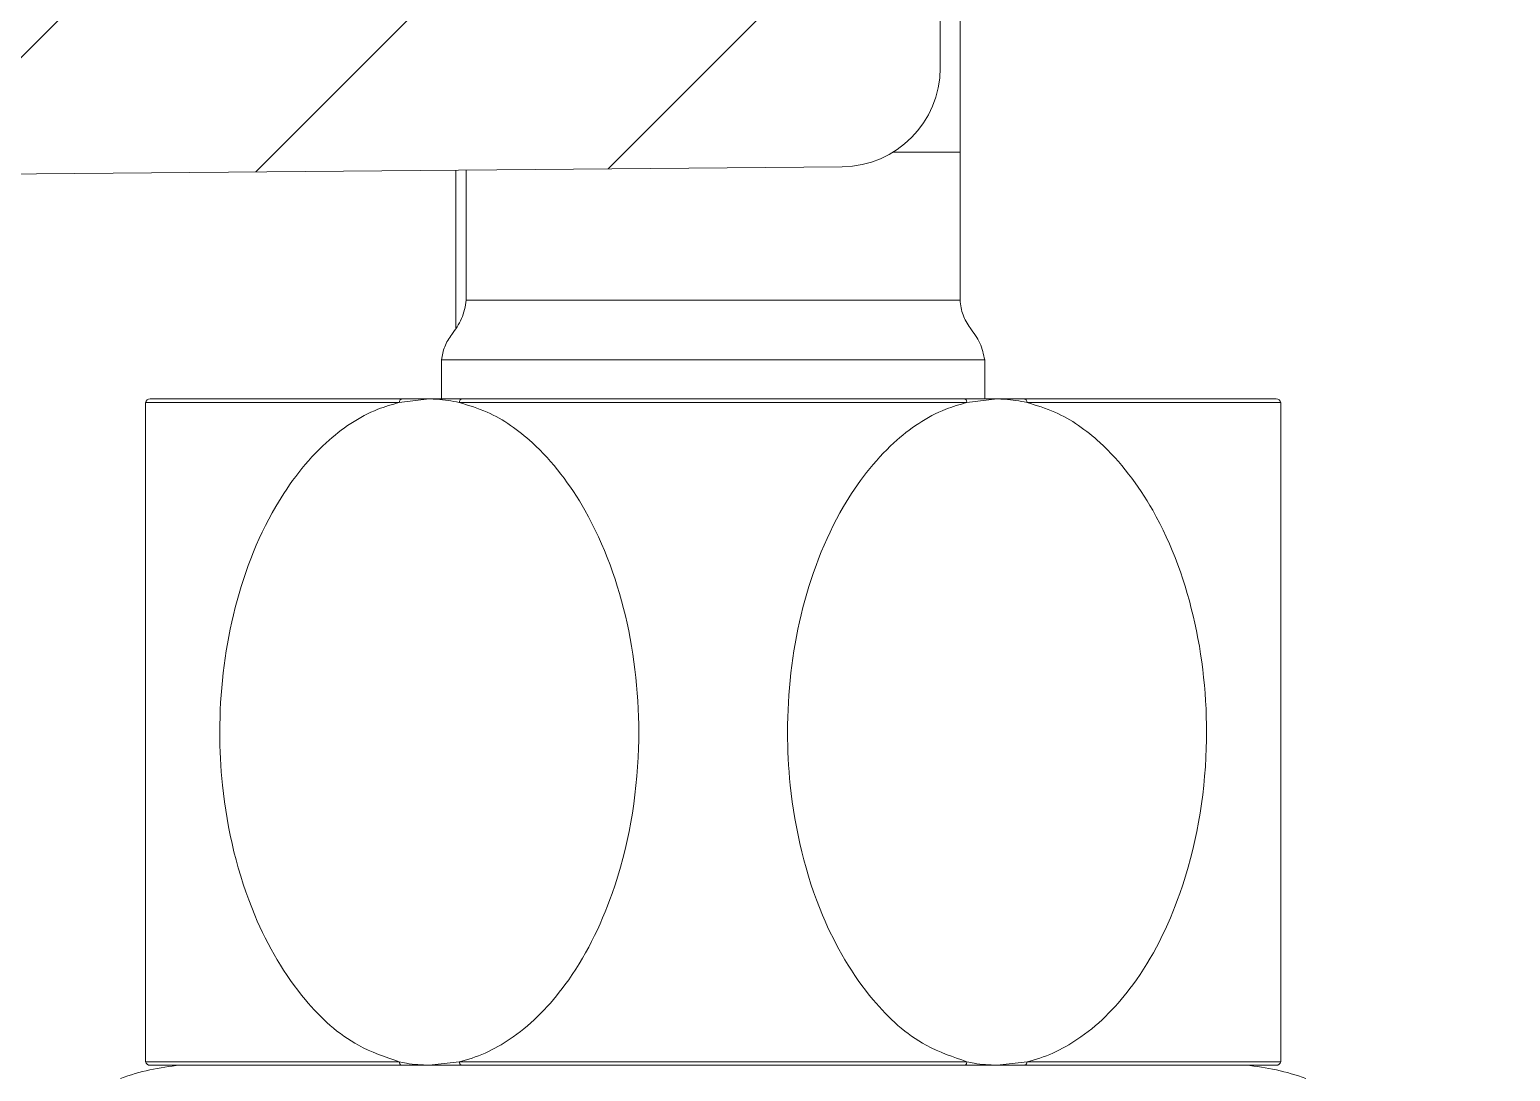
# Model space of a CAD drawing. Extents: x 14808 to 20058, y -13198 to -11680.
# Drawn here: x 18843.58 to 18858.58, y -12750.15 to -12739.6 of the extents above; entities that cross this region are included whole.
import ezdxf

# ---------------------------------------------------------------- set-up
doc = ezdxf.new("R2010")
doc.units = 0
doc.header["$LTSCALE"] = 7
doc.header["$MEASUREMENT"] = 0
doc.layers.get('0').update_dxf_attribs({"color": 2, "linetype": 'CONTINUOUS'})
pattern_1 = [(45, (42.8808, 0), (-1.76776695, 1.76776695), [])]

msp = doc.modelspace()

# ---------------------------------------------------------------- hatches: boundary and pattern name
at = {"linetype": 'Continuous', "lineweight": 0}
h = msp.add_hatch(dxfattribs=at)
h.set_pattern_fill('ANSI31', color=2, scale=20, style=0)
h.set_pattern_definition(pattern_1)
edge = h.paths.add_edge_path(flags=0)
edge.add_line((18837.266, -12739.594), (18836.979, -12740.092))
edge.add_line((18836.979, -12740.092), (18836.904, -12740.092))
edge.add_line((18836.904, -12740.092), (18836.616, -12739.594))
edge.add_line((18836.616, -12739.594), (18836.329, -12740.092))
edge.add_line((18836.329, -12740.092), (18836.254, -12740.092))
edge.add_line((18836.254, -12740.092), (18835.966, -12739.594))
edge.add_line((18835.966, -12739.594), (18835.679, -12740.092))
edge.add_line((18835.679, -12740.092), (18835.604, -12740.092))
edge.add_line((18835.604, -12740.092), (18835.316, -12739.594))
edge.add_line((18835.316, -12739.594), (18835.029, -12740.092))
edge.add_line((18835.029, -12740.092), (18834.954, -12740.092))
edge.add_line((18834.954, -12740.092), (18834.789, -12739.807))
edge.add_line((18834.789, -12739.807), (18834.504, -12740.092))
edge.add_line((18834.504, -12740.092), (18834.504, -12740.917))
edge.add_line((18834.504, -12740.917), (18834.754, -12741.171))
edge.add_line((18834.754, -12741.171), (18840.004, -12741.217))
edge.add_line((18840.004, -12741.217), (18840.004, -12742.324))
edge.add_line((18840.004, -12742.324), (18842.004, -12742.342))
edge.add_line((18842.004, -12742.342), (18842.004, -12741.57))
edge.add_arc((18842.504, -12741.57), 0.5, 90.5, 180, ccw=False)
edge.add_line((18842.499, -12741.07), (18851.812, -12740.989))
edge.add_arc((18851.804, -12739.989), 1, 270.5, 360)
edge.add_line((18852.804, -12739.989), (18852.804, -12738.662))
edge.add_line((18852.804, -12738.662), (18850.554, -12738.642))
edge.add_line((18850.554, -12738.642), (18850.554, -12739.204))
edge.add_arc((18850.304, -12739.204), 0.25, 270.5, 360, ccw=False)
edge.add_line((18850.306, -12739.454), (18839.241, -12739.551))
edge.add_line((18839.241, -12739.551), (18839.217, -12739.592))
edge.add_line((18839.217, -12739.592), (18839.216, -12739.594))
edge.add_line((18839.216, -12739.594), (18838.929, -12740.092))
edge.add_line((18838.929, -12740.092), (18838.854, -12740.092))
edge.add_line((18838.854, -12740.092), (18838.566, -12739.594))
edge.add_line((18838.566, -12739.594), (18838.279, -12740.092))
edge.add_line((18838.279, -12740.092), (18838.204, -12740.092))
edge.add_line((18838.204, -12740.092), (18837.916, -12739.594))
edge.add_line((18837.916, -12739.594), (18837.629, -12740.092))
edge.add_line((18837.629, -12740.092), (18837.554, -12740.092))
edge.add_line((18837.554, -12740.092), (18837.266, -12739.594))
h = msp.add_hatch(dxfattribs=at)
h.set_pattern_fill('ANSI31', color=2, scale=20, style=0)
h.set_pattern_definition(pattern_1)
edge = h.paths.add_edge_path(flags=0)
edge.add_line((18838.004, -12741.342), (18838.004, -12742.592))
edge.add_line((18838.004, -12742.592), (18837.104, -12742.608))
edge.add_line((18837.104, -12742.608), (18837.104, -12745.576))
edge.add_line((18837.104, -12745.576), (18838.004, -12745.592))
edge.add_line((18838.004, -12745.592), (18838.004, -12752.274))
edge.add_arc((18840.504, -12752.274), 2.5, 180, 269.25)
edge.add_line((18840.471, -12754.773), (18895.036, -12755.488))
edge.add_arc((18895.004, -12757.987), 2.5, 0, 89.25, ccw=False)
edge.add_line((18897.504, -12757.987), (18897.504, -12767.039))
edge.add_arc((18899.004, -12767.039), 1.5, 180, 269.25)
edge.add_line((18898.984, -12768.539), (18903.004, -12768.592))
edge.add_line((18903.004, -12768.592), (18903.004, -12766.592))
edge.add_line((18903.004, -12766.592), (18899.997, -12766.552))
edge.add_arc((18900.004, -12766.052), 0.5, 180, 269.25, ccw=False)
edge.add_line((18899.504, -12766.052), (18899.504, -12757.987))
edge.add_arc((18895.004, -12757.987), 4.5, 0, 89.25)
edge.add_line((18895.062, -12753.488), (18840.497, -12752.773))
edge.add_arc((18840.504, -12752.274), 0.5, 180, 269.25, ccw=False)
edge.add_line((18840.004, -12752.274), (18840.004, -12745.592))
edge.add_line((18840.004, -12745.592), (18840.904, -12745.576))
edge.add_line((18840.904, -12745.576), (18840.904, -12742.608))
edge.add_line((18840.904, -12742.608), (18840.004, -12742.592))
edge.add_line((18840.004, -12742.592), (18840.004, -12741.342))
edge.add_line((18840.004, -12741.342), (18838.004, -12741.342))

# ---------------------------------------------------------------- linework, layer by layer
at = {"color": 7, "linetype": 'Continuous', "lineweight": 15}
for p, q in [((18853.005, -12740.842), (18853.005, -12737.637)), ((18852.804, -12738.662), (18852.804, -12739.989)), ((18853.005, -12742.34), (18853.005, -12740.842)), ((18851.812, -12740.989), (18842.499, -12741.07)), ((18848.005, -12741.022), (18848.005, -12742.34)), ((18847.755, -12742.947), (18847.755, -12743.342)), ((18853.255, -12743.342), (18853.255, -12742.947)), ((18847.325, -12743.378), (18844.755, -12743.378)), ((18844.803, -12743.342), (18847.352, -12743.342)), ((18847.325, -12743.378), (18847.63, -12743.342)), ((18853.075, -12743.378), (18847.934, -12743.378)), ((18847.956, -12743.342), (18853.054, -12743.342)), ((18853.075, -12743.378), (18853.38, -12743.342)), ((18853.658, -12743.342), (18856.207, -12743.342)), ((18856.255, -12743.378), (18853.684, -12743.378)), ((18844.755, -12750.056), (18847.325, -12750.056)), ((18847.352, -12750.092), (18844.803, -12750.092)), ((18847.934, -12750.056), (18847.63, -12750.092)), ((18847.934, -12750.056), (18853.075, -12750.056)), ((18853.054, -12750.092), (18847.956, -12750.092)), ((18853.684, -12750.056), (18853.38, -12750.092)), ((18856.207, -12750.092), (18853.658, -12750.092)), ((18853.684, -12750.056), (18856.255, -12750.056))]:
    msp.add_line(p, q, dxfattribs=at)
at = {"color": 8, "linetype": 'Continuous', "lineweight": 15}
for p, q in [((18852.325, -12740.842), (18853.005, -12740.842)), ((18847.899, -12742.622), (18847.899, -12741.023)), ((18853.005, -12742.34), (18848.005, -12742.34)), ((18853.255, -12742.947), (18847.755, -12742.947))]:
    msp.add_line(p, q, dxfattribs=at)
at = {"color": 7, "linetype": 'Continuous', "lineweight": 15, "flags": 128}
for points in [[(18847.352, -12743.342), (18847.347, -12743.343), (18847.343, -12743.344), (18847.339, -12743.348), (18847.335, -12743.352), (18847.332, -12743.357), (18847.329, -12743.363), (18847.327, -12743.37), (18847.325, -12743.378)], [(18847.956, -12743.342), (18847.952, -12743.343), (18847.949, -12743.344), (18847.945, -12743.348), (18847.942, -12743.352), (18847.94, -12743.357), (18847.937, -12743.363), (18847.936, -12743.37), (18847.934, -12743.378)], [(18853.054, -12743.342), (18853.057, -12743.343), (18853.061, -12743.344), (18853.064, -12743.348), (18853.067, -12743.352), (18853.07, -12743.357), (18853.072, -12743.363), (18853.074, -12743.37), (18853.075, -12743.378)], [(18853.658, -12743.342), (18853.662, -12743.343), (18853.666, -12743.344), (18853.671, -12743.348), (18853.674, -12743.352), (18853.678, -12743.357), (18853.68, -12743.363), (18853.683, -12743.37), (18853.684, -12743.378)], [(18847.325, -12750.056), (18847.327, -12750.064), (18847.329, -12750.071), (18847.332, -12750.077), (18847.335, -12750.082), (18847.339, -12750.086), (18847.343, -12750.089), (18847.347, -12750.091), (18847.352, -12750.092)], [(18847.934, -12750.056), (18847.936, -12750.064), (18847.937, -12750.071), (18847.94, -12750.077), (18847.942, -12750.082), (18847.945, -12750.086), (18847.949, -12750.089), (18847.952, -12750.091), (18847.956, -12750.092)], [(18853.075, -12750.056), (18853.074, -12750.064), (18853.072, -12750.071), (18853.07, -12750.077), (18853.067, -12750.082), (18853.064, -12750.086), (18853.061, -12750.089), (18853.057, -12750.091), (18853.054, -12750.092)], [(18853.684, -12750.056), (18853.683, -12750.064), (18853.68, -12750.071), (18853.678, -12750.077), (18853.674, -12750.082), (18853.671, -12750.086), (18853.666, -12750.089), (18853.662, -12750.091), (18853.658, -12750.092)]]:
    msp.add_lwpolyline(points, dxfattribs=at)
at = {"color": 7, "linetype": 'Continuous', "lineweight": 15}
for centre, radius, start, end in [((18851.804, -12739.989), 1, 270.5, 0), ((18844.803, -12743.392), 0.0499, 90.0336, 163.3982), ((18856.207, -12743.392), 0.0499, 16.6018, 89.9664), ((18845.31, -12752.456), 2.373, 94.971, 109.8714), ((18844.803, -12750.042), 0.0499, 196.6018, 269.9664), ((18855.697, -12752.456), 2.373, 70.0748, 85.029), ((18856.207, -12750.042), 0.0499, 270.0336, 343.3982)]:
    msp.add_arc(centre, radius, start, end, dxfattribs=at)
for points, knots in [([(18848.005, -12742.34), (18847.994, -12742.405), (18847.971, -12742.533), (18847.865, -12742.675), (18847.777, -12742.807), (18847.762, -12742.901), (18847.755, -12742.947)], [0, 0, 0, 0, 0.292062, 0.576775, 0.791936, 1, 1, 1, 1]), ([(18853.255, -12742.947), (18853.243, -12742.889), (18853.218, -12742.769), (18853.112, -12742.634), (18853.025, -12742.493), (18853.012, -12742.392), (18853.005, -12742.34)], [0, 0, 0, 0, 0.264401, 0.543716, 0.768127, 1, 1, 1, 1]), ([(18844.755, -12743.378), (18844.755, -12743.407), (18844.755, -12743.488), (18844.755, -12743.821), (18844.755, -12744.529), (18844.755, -12745.61), (18844.755, -12746.958), (18844.755, -12748.245), (18844.755, -12749.238), (18844.755, -12749.811), (18844.755, -12750.008), (18844.755, -12750.054), (18844.755, -12750.056)], [0, 0, 0, 0, 0.040251, 0.112325, 0.221432, 0.368786, 0.519538, 0.697281, 0.824707, 0.919739, 0.996307, 1, 1, 1, 1]), ([(18847.325, -12750.056), (18847.184, -12750.008), (18846.828, -12749.888), (18846.29, -12749.393), (18845.771, -12748.501), (18845.541, -12747.532), (18845.488, -12746.497), (18845.599, -12745.513), (18845.983, -12744.494), (18846.521, -12743.793), (18846.986, -12743.476), (18847.253, -12743.398), (18847.325, -12743.378)], [0, 0, 0, 0, 0.059791, 0.151188, 0.274249, 0.436419, 0.499971, 0.641742, 0.783924, 0.887452, 0.969504, 1, 1, 1, 1]), ([(18847.352, -12743.342), (18847.418, -12743.342), (18847.511, -12743.342), (18847.601, -12743.342), (18847.628, -12743.342), (18847.63, -12743.342)], [0, 0, 0, 0, 0.699392, 0.983475, 1, 1, 1, 1]), ([(18847.63, -12743.342), (18847.656, -12743.342), (18847.758, -12743.344), (18847.859, -12743.363), (18847.934, -12743.378)], [0, 0, 0, 0, 0.256693, 1, 1, 1, 1]), ([(18847.63, -12743.342), (18847.632, -12743.342), (18847.71, -12743.342), (18847.821, -12743.342), (18847.925, -12743.342), (18847.956, -12743.342)], [0, 0, 0, 0, 0.016522, 0.715828, 1, 1, 1, 1]), ([(18847.934, -12743.378), (18848.029, -12743.407), (18848.295, -12743.488), (18848.764, -12743.821), (18849.3, -12744.529), (18849.687, -12745.61), (18849.807, -12746.958), (18849.583, -12748.245), (18849.089, -12749.238), (18848.537, -12749.811), (18848.135, -12750.008), (18847.943, -12750.054), (18847.934, -12750.056)], [0, 0, 0, 0, 0.040251, 0.112325, 0.221432, 0.368786, 0.519538, 0.697281, 0.824707, 0.919739, 0.996307, 1, 1, 1, 1]), ([(18853.075, -12750.056), (18852.934, -12750.008), (18852.578, -12749.888), (18852.04, -12749.393), (18851.521, -12748.501), (18851.291, -12747.532), (18851.238, -12746.497), (18851.349, -12745.513), (18851.733, -12744.494), (18852.271, -12743.793), (18852.736, -12743.476), (18853.003, -12743.398), (18853.075, -12743.378)], [0, 0, 0, 0, 0.059791, 0.151188, 0.274249, 0.436419, 0.499971, 0.641742, 0.783924, 0.887452, 0.969504, 1, 1, 1, 1]), ([(18853.054, -12743.342), (18853.129, -12743.342), (18853.235, -12743.342), (18853.345, -12743.342), (18853.378, -12743.342), (18853.38, -12743.342)], [0, 0, 0, 0, 0.699392, 0.983475, 1, 1, 1, 1]), ([(18853.38, -12743.342), (18853.406, -12743.342), (18853.508, -12743.344), (18853.609, -12743.363), (18853.684, -12743.378)], [0, 0, 0, 0, 0.256693, 1, 1, 1, 1]), ([(18853.38, -12743.342), (18853.381, -12743.342), (18853.446, -12743.342), (18853.536, -12743.342), (18853.63, -12743.342), (18853.658, -12743.342)], [0, 0, 0, 0, 0.0165224, 0.715828, 1, 1, 1, 1]), ([(18853.684, -12743.378), (18853.779, -12743.407), (18854.045, -12743.488), (18854.514, -12743.821), (18855.05, -12744.529), (18855.437, -12745.61), (18855.557, -12746.958), (18855.333, -12748.245), (18854.839, -12749.238), (18854.287, -12749.811), (18853.885, -12750.008), (18853.693, -12750.054), (18853.684, -12750.056)], [0, 0, 0, 0, 0.040251, 0.112325, 0.221432, 0.368786, 0.519538, 0.697281, 0.824707, 0.919739, 0.996307, 1, 1, 1, 1]), ([(18856.255, -12750.056), (18856.255, -12750.008), (18856.255, -12749.888), (18856.255, -12749.393), (18856.255, -12748.501), (18856.255, -12747.532), (18856.255, -12746.497), (18856.255, -12745.513), (18856.255, -12744.494), (18856.255, -12743.793), (18856.255, -12743.476), (18856.255, -12743.398), (18856.255, -12743.378)], [0, 0, 0, 0, 0.059791, 0.151188, 0.274249, 0.436419, 0.499971, 0.641742, 0.783924, 0.887452, 0.969504, 1, 1, 1, 1]), ([(18847.63, -12750.092), (18847.552, -12750.088), (18847.45, -12750.084), (18847.349, -12750.062), (18847.325, -12750.056)], [0, 0, 0, 0, 0.758812, 1, 1, 1, 1]), ([(18847.63, -12750.092), (18847.628, -12750.092), (18847.564, -12750.092), (18847.474, -12750.092), (18847.379, -12750.092), (18847.352, -12750.092)], [0, 0, 0, 0, 0.016522, 0.715828, 1, 1, 1, 1]), ([(18847.956, -12750.092), (18847.881, -12750.092), (18847.775, -12750.092), (18847.665, -12750.092), (18847.632, -12750.092), (18847.63, -12750.092)], [0, 0, 0, 0, 0.699392, 0.983475, 1, 1, 1, 1]), ([(18853.38, -12750.092), (18853.378, -12750.092), (18853.299, -12750.092), (18853.189, -12750.092), (18853.084, -12750.092), (18853.054, -12750.092)], [0, 0, 0, 0, 0.016522, 0.715828, 1, 1, 1, 1]), ([(18853.38, -12750.092), (18853.302, -12750.088), (18853.2, -12750.084), (18853.099, -12750.062), (18853.075, -12750.056)], [0, 0, 0, 0, 0.758812, 1, 1, 1, 1]), ([(18853.658, -12750.092), (18853.591, -12750.092), (18853.498, -12750.092), (18853.408, -12750.092), (18853.381, -12750.092), (18853.38, -12750.092)], [0, 0, 0, 0, 0.699392, 0.983475, 1, 1, 1, 1])]:
    msp.add_open_spline(points, degree=3, knots=knots, dxfattribs=at)

doc.saveas('drawing.dxf')
